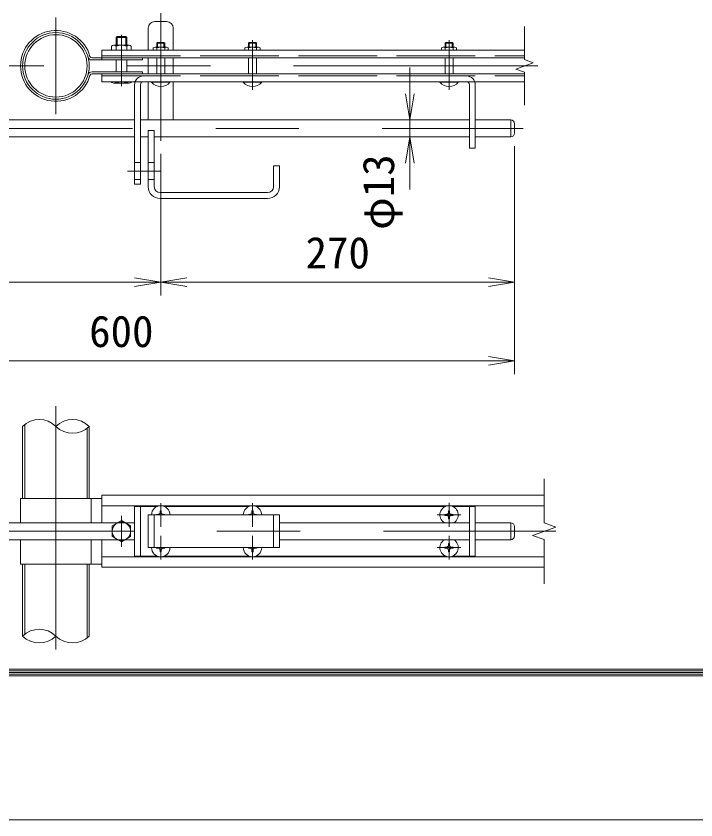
# Model space of a CAD drawing. Units: millimetres, scale not verified, with parts at other scales. Extents: x -4200 to 4200, y -2970 to 2970.
# Drawn here: x -1393 to -356, y -2970 to -1744 of the extents above; entities that cross this region are included whole.
import ezdxf
from ezdxf.enums import TextEntityAlignment as Align

# ---------------------------------------------------------------- set-up
doc = ezdxf.new("R2010")
doc.units = ezdxf.units.MM
doc.header["$LTSCALE"] = 20
doc.linetypes.add('DASHED', pattern=[7.5, 6, -1.5])
doc.linetypes.add('USER1', pattern=[50.8, 31.75, -6.35, 6.35, -6.35])
for name, color, linetype, lineweight in [('0-1_D-TTL', 7, 'Continuous', 9), ('0-4_D-BMK', 2, 'USER1', 13), ('0-5_D-STR1', 1, 'Continuous', 18), ('0-8_D-STR3', 3, 'Continuous', 13), ('0-9_D-STR-DIM', 7, 'Continuous', 9), ('0-A_0', 7, 'Continuous', 9)]:
    doc.layers.add(name, color=color, linetype=linetype, lineweight=lineweight)
doc.styles.add('ＭＳ ゴシック', font='')
doc.styles.get('ＭＳ ゴシック').set_extended_font_data('MS Gothic')

# ---------------------------------------------------------------- blocks, each defined once
blk = doc.blocks.new('_Open')
at = {"layer": '0-A_0'}
blk.add_line((-20, 3.33), (0, 0), dxfattribs=at)
blk.add_lwpolyline([(-20, -3.33), (0, 0), (-20, 0)], dxfattribs=at)

msp = doc.modelspace()

# ---------------------------------------------------------------- linework, layer by layer
at = {"layer": '0-1_D-TTL', "color": 2, "lineweight": 18}
msp.add_lwpolyline([(-4200, 2970), (4200, 2970), (4200, -2970), (-4200, -2970)], close=True, dxfattribs=at)
at = {"layer": '0-1_D-TTL'}
for points in [[(-3930, 2750), (3930, 2750), (3930, -2750), (-3930, -2750)], [(-3927.5, 2747.5), (3927.5, 2747.5), (3927.5, -2747.5), (-3927.5, -2747.5)], [(-3925, 2745), (3925, 2745), (3925, -2745), (-3925, -2745)], [(-3922.5, 2742.5), (3922.5, 2742.5), (3922.5, -2742.5), (-3922.5, -2742.5)], [(-3920, 2740), (3920, 2740), (3920, -2740), (-3920, -2740)]]:
    msp.add_lwpolyline(points, close=True, dxfattribs=at)
at = {"layer": '0-4_D-BMK'}
for p, q in [((-1172.55, -1738.94), (-1172.55, -1933.97)), ((-1332.55, -1745.95), (-1332.55, -1893.18)), ((-1232.55, -1772.05), (-1232.55, -1850.74)), ((-1032.55, -1780.2), (-1032.55, -1856.31)), ((-732.55, -1780.2), (-732.55, -1856.31)), ((-1985.85, -1819.57), (-597.36, -1819.57)), ((-1850.61, -1914.97), (-619.46, -1914.97)), ((-1223.41, -1979.97), (-1173.12, -1979.97)), ((-1332.55, -2338.98), (-1332.55, -2710.15)), ((-1172.55, -2522.78), (-1172.55, -2486.52)), ((-1032.55, -2522.78), (-1032.55, -2486.52)), ((-732.55, -2522.7), (-732.55, -2486.44)), ((-1232.55, -2505.99), (-1232.55, -2553.14)), ((-750.77, -2504.57), (-714.51, -2504.57)), ((-1848.79, -2529.57), (-569.89, -2529.57)), ((-1172.55, -2572.78), (-1172.55, -2536.52)), ((-1032.55, -2572.78), (-1032.55, -2536.52)), ((-732.55, -2572.7), (-732.55, -2536.44)), ((-750.77, -2554.57), (-714.51, -2554.57))]:
    msp.add_line(p, q, dxfattribs=at)
at = {"layer": '0-5_D-STR1', "linetype": 'DASHED'}
for p, q in [((-1380.15, -2366.74), (-1380.15, -2479.57)), ((-1284.95, -2372.39), (-1284.95, -2479.57)), ((-1380.15, -2579.57), (-1380.15, -2686.74)), ((-1284.95, -2579.57), (-1284.95, -2692.39))]:
    msp.add_line(p, q, dxfattribs=at)
at = {"layer": '0-5_D-STR1'}
for p, q in [((-1383.35, -2369.57), (-1383.35, -2479.57)), ((-1281.75, -2369.57), (-1281.75, -2479.57)), ((-1383.35, -2579.57), (-1383.35, -2689.57)), ((-1383.35, -2579.57), (-1383.35, -2689.57)), ((-1281.75, -2579.57), (-1281.75, -2689.57))]:
    msp.add_line(p, q, dxfattribs=at)
for radius in [50.8, 47.6]:
    msp.add_circle((-1332.55, -1819.57), radius, dxfattribs=at)
at = {"layer": '0-8_D-STR3'}
for p, q in [((-1181.55, -1751.97), (-1163.55, -1751.97)), ((-1191.55, -1761.97), (-1191.55, -1795.37)), ((-1153.55, -1761.97), (-1153.55, -1795.37)), ((-1239.2, -1774.97), (-1240.55, -1776.32)), ((-1240.55, -1787.97), (-1240.55, -1776.32)), ((-1240.55, -1776.32), (-1224.55, -1776.32)), ((-1239.2, -1774.97), (-1225.91, -1774.97)), ((-1239.2, -1787.97), (-1239.2, -1774.97)), ((-1225.91, -1787.97), (-1225.91, -1774.97)), ((-1224.55, -1776.32), (-1225.91, -1774.97)), ((-1224.55, -1787.97), (-1224.55, -1776.32)), ((-1247.55, -1789.57), (-1247.55, -1795.37)), ((-1244.39, -1787.97), (-1220.71, -1787.97)), ((-1240.55, -1795.37), (-1240.55, -1789.57)), ((-1224.55, -1795.37), (-1224.55, -1789.57)), ((-1217.55, -1789.57), (-1217.55, -1795.37)), ((-1177.47, -1783.77), (-1178.55, -1784.85)), ((-1178.55, -1790.97), (-1178.55, -1784.85)), ((-1178.55, -1784.85), (-1166.55, -1784.85)), ((-1177.47, -1790.97), (-1177.47, -1783.77)), ((-1177.47, -1783.77), (-1167.63, -1783.77)), ((-1177.47, -1783.77), (-1167.63, -1783.77)), ((-1167.63, -1790.97), (-1167.63, -1783.77)), ((-1167.63, -1783.77), (-1166.55, -1784.85)), ((-1166.55, -1790.97), (-1166.55, -1784.85)), ((-1037.47, -1783.77), (-1038.55, -1784.85)), ((-1038.55, -1784.85), (-1026.55, -1784.85)), ((-1038.55, -1790.97), (-1038.55, -1784.85)), ((-1037.47, -1783.77), (-1027.63, -1783.77)), ((-1037.47, -1790.97), (-1037.47, -1783.77)), ((-1027.63, -1790.97), (-1027.63, -1783.77)), ((-1026.55, -1790.97), (-1026.55, -1784.85)), ((-737.47, -1783.77), (-738.55, -1784.85)), ((-737.47, -1790.97), (-737.47, -1783.77)), ((-737.47, -1783.77), (-727.63, -1783.77)), ((-737.47, -1783.77), (-727.63, -1783.77)), ((-727.63, -1790.97), (-727.63, -1783.77)), ((-727.63, -1783.77), (-726.55, -1784.85)), ((-726.55, -1790.97), (-726.55, -1784.85)), ((-1262.55, -1795.37), (-1262.55, -1810.57)), ((-1262.55, -1795.37), (-617.43, -1795.37)), ((-1184.05, -1792.17), (-1184.05, -1795.37)), ((-1178.55, -1795.37), (-1178.55, -1792.17)), ((-1166.55, -1795.37), (-1166.55, -1792.17)), ((-1161.05, -1792.17), (-1161.05, -1795.37)), ((-1044.05, -1792.17), (-1044.05, -1795.37)), ((-1038.55, -1795.37), (-1038.55, -1792.17)), ((-1026.55, -1795.37), (-1026.55, -1792.17)), ((-1021.05, -1792.17), (-1021.05, -1795.37)), ((-744.05, -1792.17), (-744.05, -1795.37)), ((-738.55, -1795.37), (-738.55, -1792.17)), ((-726.55, -1795.37), (-726.55, -1792.17)), ((-721.05, -1792.17), (-721.05, -1795.37)), ((-1277.46, -1807.37), (-617.43, -1807.37)), ((-1277.46, -1810.57), (-1200.55, -1810.57)), ((-1240.55, -1828.57), (-1240.55, -1810.57)), ((-1224.55, -1828.57), (-1224.55, -1810.57)), ((-1200.55, -1807.37), (-1200.55, -1810.57)), ((-1191.55, -1807.37), (-1191.55, -1831.77)), ((-1178.55, -1831.77), (-1178.55, -1807.37)), ((-1166.55, -1831.77), (-1166.55, -1807.37)), ((-1153.55, -1807.37), (-1153.55, -1831.77)), ((-1038.55, -1831.77), (-1038.55, -1807.37)), ((-1026.55, -1831.77), (-1026.55, -1807.37)), ((-738.55, -1831.77), (-738.55, -1807.37)), ((-726.55, -1831.77), (-726.55, -1807.37)), ((-1277.46, -1828.57), (-1200.55, -1828.57)), ((-1277.46, -1831.77), (-617.43, -1831.77)), ((-1262.55, -1831.77), (-1262.55, -1843.77)), ((-1200.55, -1828.57), (-1200.55, -1831.77)), ((-1262.55, -1843.77), (-617.43, -1843.77)), ((-1247.55, -1843.77), (-1247.55, -1844.77)), ((-1220.91, -1845.97), (-1244.11, -1845.97)), ((-1240.55, -1843.77), (-1240.55, -1844.77)), ((-1224.55, -1843.77), (-1224.55, -1844.77)), ((-1217.55, -1843.77), (-1217.55, -1844.77)), ((-1203.55, -1848.27), (-1203.55, -1999.97)), ((-1191.55, -1843.77), (-1191.55, -1901.97)), ((-1186.55, -1843.77), (-1158.55, -1843.77)), ((-1186.55, -1844.6), (-1186.55, -1843.77)), ((-1186.55, -1844.6), (-1158.55, -1844.6)), ((-1158.55, -1844.6), (-1158.55, -1843.77)), ((-1153.55, -1843.77), (-1153.55, -1901.97)), ((-1046.55, -1843.77), (-1018.55, -1843.77)), ((-1046.55, -1844.6), (-1046.55, -1843.77)), ((-1046.55, -1844.6), (-1018.55, -1844.6)), ((-1018.55, -1844.6), (-1018.55, -1843.77)), ((-746.55, -1843.77), (-718.55, -1843.77)), ((-746.55, -1844.6), (-746.55, -1843.77)), ((-746.55, -1844.6), (-718.55, -1844.6)), ((-718.55, -1844.6), (-718.55, -1843.77)), ((-701.55, -1848.27), (-701.55, -1944.97)), ((-692.55, -1848.47), (-692.55, -1944.97)), ((-1574.15, -1901.97), (-1212.55, -1901.97)), ((-1203.55, -1901.97), (-701.55, -1901.97)), ((-692.55, -1901.97), (-638.55, -1901.97)), ((-638.55, -1901.97), (-638.55, -1927.97)), ((-632.55, -1907.97), (-632.55, -1921.97)), ((-1191.55, -1917.97), (-1191.55, -2003.97)), ((-1191.55, -1917.97), (-1182.55, -1917.97)), ((-1182.55, -1917.97), (-1182.55, -2003.97)), ((-1574.15, -1927.97), (-1212.55, -1927.97)), ((-1203.55, -1927.97), (-1191.55, -1927.97)), ((-1182.55, -1927.97), (-701.55, -1927.97)), ((-692.55, -1927.97), (-638.55, -1927.97)), ((-701.55, -1944.97), (-692.55, -1944.97)), ((-1212.55, -1966.97), (-1203.55, -1966.97)), ((-1191.55, -1966.97), (-1182.55, -1966.97)), ((-1000.55, -1971.97), (-1000.55, -2003.97)), ((-1000.55, -1971.97), (-991.55, -1971.97)), ((-991.55, -1971.97), (-991.55, -2003.97)), ((-1212.55, -1992.97), (-1203.55, -1992.97)), ((-1191.55, -1992.97), (-1182.55, -1992.97)), ((-1173.55, -2012.97), (-1009.55, -2012.97)), ((-1173.55, -2021.97), (-1009.55, -2021.97)), ((-1262.55, -2474.57), (-1262.55, -2516.57)), ((-1262.55, -2474.57), (-587.43, -2474.57)), ((-1386.55, -2479.57), (-1262.55, -2479.57)), ((-1386.55, -2479.57), (-1386.55, -2516.57)), ((-1278.55, -2479.57), (-1278.55, -2516.57)), ((-1262.55, -2490.57), (-587.43, -2490.57)), ((-1212.55, -2491.57), (-1212.55, -2567.57)), ((-1212.55, -2491.57), (-1177.75, -2491.57)), ((-1203.55, -2491.57), (-1203.55, -2567.57)), ((-1173.34, -2498.27), (-1173.39, -2500.86)), ((-1173.34, -2498.27), (-1171.76, -2498.27)), ((-1171.76, -2498.27), (-1171.72, -2500.86)), ((-1167.36, -2491.57), (-1037.75, -2491.57)), ((-1033.34, -2498.27), (-1033.39, -2500.86)), ((-1033.34, -2498.27), (-1031.76, -2498.27)), ((-1031.76, -2498.27), (-1031.72, -2500.86)), ((-1027.36, -2491.57), (-737.75, -2491.57)), ((-733.34, -2498.27), (-733.39, -2500.86)), ((-731.76, -2498.27), (-733.34, -2498.27)), ((-731.76, -2498.27), (-731.71, -2500.86)), ((-727.35, -2491.57), (-692.55, -2491.57)), ((-701.55, -2491.57), (-701.55, -2567.57)), ((-692.55, -2491.57), (-692.55, -2567.57)), ((-1191.55, -2504.57), (-1191.55, -2554.57)), ((-1191.55, -2504.57), (-991.55, -2504.57)), ((-1176.26, -2503.73), (-1178.85, -2503.78)), ((-1178.85, -2503.78), (-1178.85, -2504.57)), ((-1036.26, -2503.73), (-1038.85, -2503.78)), ((-1038.85, -2503.78), (-1038.85, -2504.57)), ((-1028.85, -2503.73), (-1026.25, -2503.78)), ((-1026.25, -2503.78), (-1026.25, -2504.57)), ((-991.55, -2504.57), (-991.55, -2554.57)), ((-736.26, -2503.73), (-738.85, -2503.78)), ((-738.85, -2503.78), (-738.85, -2504.57)), ((-733.34, -2510.87), (-733.39, -2508.27)), ((-731.76, -2510.87), (-733.34, -2510.87)), ((-731.76, -2510.87), (-731.71, -2508.27)), ((-728.84, -2503.73), (-726.25, -2503.78)), ((-728.84, -2505.4), (-726.25, -2505.36)), ((-726.25, -2503.78), (-726.25, -2504.57)), ((-726.25, -2505.36), (-726.25, -2504.57)), ((-1468.75, -2516.57), (-1212.55, -2516.57)), ((-991.55, -2516.57), (-701.55, -2516.57)), ((-692.55, -2516.57), (-638.55, -2516.57)), ((-638.55, -2516.57), (-638.55, -2542.57)), ((-632.55, -2522.57), (-632.55, -2536.57)), ((-1468.75, -2542.57), (-1212.55, -2542.57)), ((-1386.55, -2542.57), (-1386.55, -2579.57)), ((-1278.55, -2542.57), (-1278.55, -2579.57)), ((-1262.55, -2542.57), (-1262.55, -2584.57)), ((-991.55, -2542.57), (-701.55, -2542.57)), ((-733.34, -2548.27), (-733.39, -2550.86)), ((-731.76, -2548.27), (-733.34, -2548.27)), ((-731.76, -2548.27), (-731.71, -2550.86)), ((-692.55, -2542.57), (-638.55, -2542.57)), ((-1191.55, -2554.57), (-991.55, -2554.57)), ((-1178.85, -2555.36), (-1178.85, -2554.57)), ((-1176.26, -2555.4), (-1178.85, -2555.36)), ((-1173.34, -2560.87), (-1173.39, -2558.27)), ((-1173.34, -2560.87), (-1171.76, -2560.87)), ((-1171.76, -2560.87), (-1171.72, -2558.27)), ((-1168.85, -2555.4), (-1166.25, -2555.36)), ((-1166.25, -2555.36), (-1166.25, -2554.57)), ((-1038.85, -2555.36), (-1038.85, -2554.57)), ((-1036.26, -2555.4), (-1038.85, -2555.36)), ((-1033.34, -2560.87), (-1033.39, -2558.27)), ((-1033.34, -2560.87), (-1031.76, -2560.87)), ((-1031.76, -2560.87), (-1031.72, -2558.27)), ((-1028.85, -2555.4), (-1026.25, -2555.36)), ((-1026.25, -2555.36), (-1026.25, -2554.57)), ((-736.26, -2553.73), (-738.85, -2553.78)), ((-738.85, -2553.78), (-738.85, -2554.57)), ((-733.34, -2560.87), (-733.39, -2558.27)), ((-731.76, -2560.87), (-733.34, -2560.87)), ((-731.76, -2560.87), (-731.71, -2558.27)), ((-728.84, -2553.73), (-726.25, -2553.78)), ((-728.84, -2555.4), (-726.25, -2555.36)), ((-726.25, -2553.78), (-726.25, -2554.57)), ((-726.25, -2555.36), (-726.25, -2554.57)), ((-1262.55, -2568.57), (-587.43, -2568.57)), ((-1212.55, -2567.57), (-1177.75, -2567.57)), ((-1167.36, -2567.57), (-1037.75, -2567.57)), ((-1027.36, -2567.57), (-737.75, -2567.57)), ((-727.35, -2567.57), (-692.55, -2567.57)), ((-1386.55, -2579.57), (-1262.55, -2579.57)), ((-1262.55, -2584.57), (-587.43, -2584.57))]:
    msp.add_line(p, q, dxfattribs=at)
at = {"layer": '0-8_D-STR3', "linetype": 'DASHED'}
for p, q in [((-1181.34, -1790.97), (-1163.62, -1790.97)), ((-1041.34, -1790.97), (-1023.62, -1790.97)), ((-741.34, -1790.97), (-723.62, -1790.97)), ((-1262.55, -1804.17), (-617.43, -1804.17)), ((-1262.55, -1834.97), (-617.43, -1834.97)), ((-1182.55, -2504.57), (-1182.55, -2554.57)), ((-1000.55, -2504.57), (-1000.55, -2554.57))]:
    msp.add_line(p, q, dxfattribs=at)
at = {"layer": '0-8_D-STR3'}
for points in [[(-1037.47, -1783.77), (-1027.63, -1783.77), (-1026.55, -1784.85)], [(-738.55, -1790.97), (-738.55, -1784.85), (-726.55, -1784.85)], [(-1212.55, -1848.47), (-1212.55, -1999.97), (-1203.55, -1999.97)], [(-1168.85, -2503.73), (-1166.25, -2503.78), (-1166.25, -2504.57)], [(-736.26, -2505.4), (-738.85, -2505.36), (-738.85, -2504.57)], [(-736.26, -2555.4), (-738.85, -2555.36), (-738.85, -2554.57)]]:
    msp.add_lwpolyline(points, dxfattribs=at)
at = {"layer": '0-8_D-STR3', "color": 4, "linetype": 'DASHED'}
msp.add_lwpolyline([(-1232.55, -2513.37), (-1246.58, -2521.47), (-1246.58, -2537.67), (-1232.55, -2545.77), (-1218.52, -2537.67), (-1218.52, -2521.47)], close=True, dxfattribs=at)
at = {"layer": '0-8_D-STR3', "color": 4, "linetype": 'DASHED', "lineweight": 9}
msp.add_circle((-1232.55, -2529.57), 14.07, dxfattribs=at)
at = {"layer": '0-8_D-STR3'}
for centre, radius, start, end in [((-1181.55, -1761.97), 10, 90, 180), ((-1163.55, -1761.97), 10, 0, 90), ((-1332.55, -1819.57), 54, 15.6185, 344.3815), ((-1244.05, -1792.56), 4.6, 40.52088, 139.47912), ((-1232.55, -1808.77), 20.8, 67.38014, 112.61986), ((-1221.05, -1792.56), 4.6, 40.52088, 139.47912), ((-1181.3, -1794.72), 3.75, 42.84372, 137.15628), ((-1172.55, -1806.57), 15.6, 67.38014, 112.61986), ((-1163.8, -1794.7), 3.74, 42.69541, 137.30459), ((-1041.3, -1794.72), 3.75, 42.84372, 137.15628), ((-1032.55, -1806.57), 15.6, 67.38014, 112.61986), ((-1023.8, -1794.7), 3.74, 42.69541, 137.30459), ((-741.3, -1794.72), 3.75, 42.84372, 137.15628), ((-732.55, -1806.57), 15.6, 67.38014, 112.61986), ((-723.8, -1794.7), 3.74, 42.69541, 137.30459), ((-1277.46, -1804.17), 6.4, 195.6185, 270), ((-1277.46, -1804.17), 3.2, 195.6185, 270), ((-1277.46, -1834.97), 6.4, 90, 164.3815), ((-1277.46, -1834.97), 3.2, 90, 164.3815), ((-1199.05, -1848.47), 13.5, 90, 180), ((-706.05, -1848.47), 13.5, 0, 90), ((-1244.05, -1840.26), 5.7, 232.14171, 307.85829), ((-1232.55, -1818.7), 27.27, 252.93847, 287.06153), ((-1221.05, -1840.27), 5.7, 232.09851, 307.90149), ((-1199.05, -1848.27), 4.5, 90, 180), ((-1172.55, -1832.97), 18.2, 219.71514, 320.28486), ((-1032.55, -1832.97), 18.2, 219.71514, 320.28486), ((-732.55, -1832.97), 18.2, 219.71514, 320.28486), ((-706.05, -1848.27), 4.5, 0, 90), ((-638.55, -1907.97), 6, 0, 90), ((-638.55, -1921.97), 6, 270, 0), ((-1173.55, -2003.97), 18, 180, 270), ((-1173.55, -2003.97), 9, 180, 270), ((-1009.55, -2003.97), 9, 270, 0), ((-1009.55, -2003.97), 18, 270, 0), ((-1172.55, -2504.57), 14, 0, 180), ((-1176.36, -2500.76), 2.98, 270, 0), ((-1168.74, -2500.76), 2.98, 180, 270), ((-1032.55, -2504.57), 14, 0, 180), ((-1036.36, -2500.76), 2.98, 270, 0), ((-1028.74, -2500.76), 2.98, 180, 270), ((-732.55, -2504.57), 14, 301.00272, 238.99728), ((-736.36, -2500.76), 2.98, 270, 0), ((-728.74, -2500.76), 2.98, 180, 270), ((-736.36, -2508.38), 2.98, 0, 90), ((-728.74, -2508.38), 2.98, 90, 180), ((-638.55, -2522.57), 6, 0, 90), ((-638.55, -2536.57), 6, 270, 0), ((-732.55, -2554.57), 14, 121.00272, 58.99728), ((-736.36, -2550.76), 2.98, 270, 0), ((-728.74, -2550.76), 2.98, 180, 270), ((-1172.55, -2554.57), 14, 180, 0), ((-1176.36, -2558.38), 2.98, 0, 90), ((-1168.74, -2558.38), 2.98, 90, 180), ((-1032.55, -2554.57), 14, 180, 0), ((-1036.36, -2558.38), 2.98, 0, 90), ((-1028.74, -2558.38), 2.98, 90, 180), ((-736.36, -2558.38), 2.98, 0, 90), ((-728.74, -2558.38), 2.98, 90, 180)]:
    msp.add_arc(centre, radius, start, end, dxfattribs=at)
at = {"layer": '0-9_D-STR-DIM'}
for p, q in [((-617.43, -1809.95), (-617.43, -1759.57)), ((-630.65, -1824.38), (-604.22, -1814.76)), ((-604.22, -1814.76), (-617.43, -1809.95)), ((-792.52, -1861.97), (-792.52, -1821.97)), ((-617.43, -1829.19), (-630.65, -1824.38)), ((-617.43, -1879.57), (-617.43, -1829.19)), ((-792.52, -1927.97), (-792.52, -1901.97)), ((-632.55, -1941.97), (-632.55, -2169.71)), ((-632.55, -1941.97), (-632.55, -2289.71)), ((-1172.55, -1953.97), (-1172.55, -2169.71)), ((-1172.55, -1953.97), (-1172.55, -2169.71)), ((-792.52, -1967.97), (-792.52, -2007.97)), ((-1792.55, -2149.71), (-1212.55, -2149.71)), ((-1132.55, -2149.71), (-672.55, -2149.71)), ((-1792.55, -2269.71), (-672.55, -2269.71)), ((-587.43, -2516.74), (-587.43, -2449.57)), ((-605.05, -2535.98), (-569.82, -2523.15)), ((-569.82, -2523.15), (-587.43, -2516.74)), ((-587.43, -2542.39), (-605.05, -2535.98)), ((-587.43, -2609.57), (-587.43, -2542.39))]:
    msp.add_line(p, q, dxfattribs=at)
for centre, start, end in [((-1357.95, -2395.13), 45.18146, 134.81854), ((-1307.15, -2395.13), 45.18146, 134.81854), ((-1307.15, -2344.01), 225.18146, 314.81854), ((-1357.95, -2715.13), 45.18146, 134.81854), ((-1357.95, -2664.01), 225.18146, 314.81854), ((-1307.15, -2664.01), 225.18146, 314.81854)]:
    msp.add_arc(centre, 36.03, start, end, dxfattribs=at)

# ---------------------------------------------------------------- block references
at = {"layer": '0-9_D-STR-DIM', "xscale": 2, "yscale": 2}
for p, rotation in [((-792.52, -1901.97), 270), ((-792.52, -1927.97), 90), ((-1172.55, -2149.71), 180)]:
    msp.add_blockref('_Open', p, dxfattribs=dict(at, rotation=rotation))
for p in [(-1172.55, -2149.71), (-632.55, -2149.71), (-632.55, -2269.71)]:
    msp.add_blockref('_Open', p, dxfattribs=at)

# ---------------------------------------------------------------- texts
at = {"layer": '0-9_D-STR-DIM', "style": 'ＭＳ ゴシック'}
msp.add_text('φ13', height=48.09, rotation=90, dxfattribs=at).set_placement((-801.96, -2069.75), align=Align.BOTTOM_LEFT)
for s, p in [('270', (-951.55, -2142.96)), ('600', (-1281.8, -2262.96))]:
    msp.add_text(s, height=48.09, dxfattribs=at).set_placement(p, align=Align.BOTTOM_LEFT)

doc.saveas('drawing.dxf')
